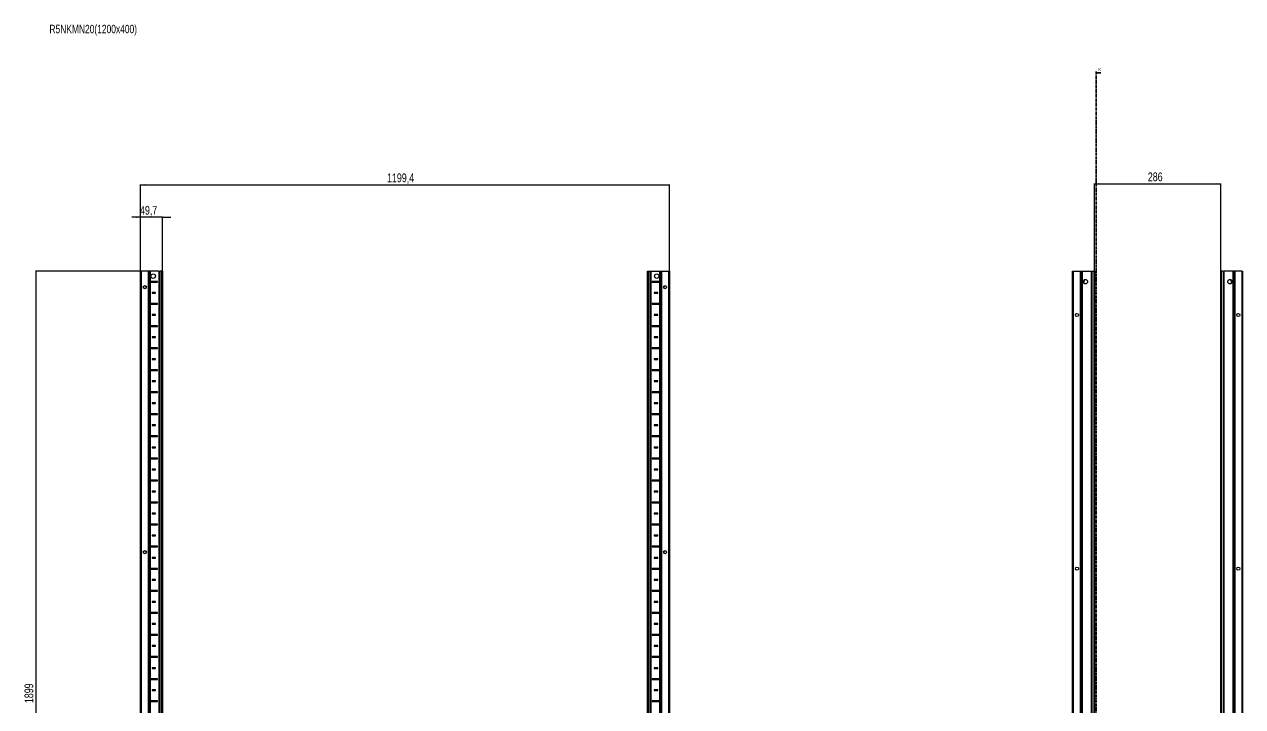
# Model space of a CAD drawing. Header units: millimetres. Extents: x -250 to 5625, y -1647 to 1452.
# Drawn here: x -250 to 2512, y -94 to 1452 of the extents above; entities that cross this region are included whole.
import ezdxf

# ---------------------------------------------------------------- set-up
doc = ezdxf.new("R2010")
doc.units = ezdxf.units.MM
doc.linetypes.add('CENTER', pattern=[10.16, 6.35, -1.27, 1.27, -1.27])
doc.layers.add('FORMAT', color=7, linetype='Continuous')
doc.styles.add('SLDTEXTSTYLE0', font='TXT', dxfattribs={"width": 0.75})
doc.dimstyles.new('SLDDIMSTYLE0', dxfattribs={"dimtxt": 20, "dimasz": 10, "dimexe": 0, "dimexo": 0.0625, "dimgap": 5, "dimtad": 2, "dimdec": 1, "dimrnd": 1e-09, "dimzin": 12, "dimdsep": 46, "dimtxsty": 'SLDTEXTSTYLE0', "dimsah": 1, "dimcen": 0.09, "dimadec": 0, "dimazin": 3, "dimtfac": 1, "dimtofl": 0, "dimtmove": 0, "dimatfit": 3, "dimfxl": 0, "dimfrac": 2, "dimtolj": 1, "dimtzin": 12, "dimarcsym": 0})
doc.dimstyles.new('SLDDIMSTYLE1', dxfattribs={"dimtxt": 20, "dimasz": 10, "dimexe": 0, "dimexo": 0.0625, "dimgap": 5, "dimtad": 2, "dimdec": 1, "dimrnd": 1e-09, "dimzin": 12, "dimdsep": 46, "dimtxsty": 'SLDTEXTSTYLE0', "dimsah": 1, "dimcen": 0.09, "dimadec": 0, "dimazin": 3, "dimtfac": 1, "dimtmove": 0, "dimatfit": 0, "dimfxl": 0, "dimfrac": 2, "dimtolj": 1, "dimtzin": 12, "dimarcsym": 0})

# ---------------------------------------------------------------- blocks, each defined once
blk = doc.blocks.new('_D')
at = {"layer": 'FORMAT'}
for p, q in [((35.2, 892.8), (-225.3, 892.8)), ((-224.3, 892.8), (-224.3, -1006.2)), ((35.2, -1006.2), (-225.3, -1006.2))]:
    blk.add_line(p, q, dxfattribs=at)
for points in [[(-224.3, 892.8), (-225.9, 882.8), (-222.8, 882.8)], [(-224.3, -1006.2), (-222.8, -996.2), (-225.9, -996.2)]]:
    blk.add_solid(points, dxfattribs=at)
at = {"layer": 'FORMAT', "insert": (-250.1, -86.3), "char_height": 20, "attachment_point": 1, "rotation": 90, "style": 'SLDTEXTSTYLE0'}
blk.add_mtext('1899', dxfattribs=at)
blk = doc.blocks.new('_D_1')
at = {"layer": 'FORMAT'}
for p, q in [((12.8, 892.8), (12.8, 1089.2)), ((12.8, 1088.2), (1212.2, 1088.2)), ((1212.2, 892.8), (1212.2, 1089.2))]:
    blk.add_line(p, q, dxfattribs=at)
for points in [[(12.8, 1088.2), (22.8, 1086.6), (22.8, 1089.7)], [(1212.2, 1088.2), (1202.2, 1089.7), (1202.2, 1086.6)]]:
    blk.add_solid(points, dxfattribs=at)
at = {"layer": 'FORMAT', "insert": (571.9, 1114), "char_height": 20, "attachment_point": 1, "style": 'SLDTEXTSTYLE0'}
blk.add_mtext('1199,4', dxfattribs=at)
blk = doc.blocks.new('_D_2')
at = {"layer": 'FORMAT'}
for p, q in [((12.8, 1014.8), (-6.4, 1014.8)), ((12.8, 892.8), (12.8, 1015.8)), ((62.5, 1014.8), (12.8, 1014.8)), ((62.5, 892.8), (62.5, 1015.8)), ((62.5, 1014.8), (81.7, 1014.8))]:
    blk.add_line(p, q, dxfattribs=at)
for points in [[(12.8, 1014.8), (2.8, 1016.3), (2.8, 1013.2)], [(62.5, 1014.8), (72.5, 1013.2), (72.5, 1016.3)]]:
    blk.add_solid(points, dxfattribs=at)
at = {"layer": 'FORMAT', "insert": (11.8, 1040.5), "char_height": 20, "attachment_point": 1, "style": 'SLDTEXTSTYLE0'}
blk.add_mtext('49,7', dxfattribs=at)
blk = doc.blocks.new('_D_4')
at = {"layer": 'FORMAT'}
for p, q in [((2176.1, 892.8), (2176.1, 1091.5)), ((2176.1, 1090.5), (2462.1, 1090.5)), ((2462.1, 892.8), (2462.1, 1091.5))]:
    blk.add_line(p, q, dxfattribs=at)
for points in [[(2176.1, 1090.5), (2186.1, 1089), (2186.1, 1092.1)], [(2462.1, 1090.5), (2452.1, 1092.1), (2452.1, 1089)]]:
    blk.add_solid(points, dxfattribs=at)
at = {"layer": 'FORMAT', "insert": (2296.9, 1116.3), "char_height": 20, "attachment_point": 1, "style": 'SLDTEXTSTYLE0'}
blk.add_mtext('286', dxfattribs=at)

msp = doc.modelspace()

# ---------------------------------------------------------------- linework, layer by layer
at = {"color": 7, "linetype": 'CENTER', "lineweight": 35}
msp.add_line((2179.83, 1344.64), (2179.83, -1258.12), dxfattribs=at)
at = {"color": 7, "linetype": 'Continuous', "lineweight": 35}
msp.add_line((2190.47, 1341.64), (2179.83, 1341.64), dxfattribs=at)
at = {"color": 7, "linetype": 'Continuous', "lineweight": 25}
for p, q in [((12.79, -1006.24), (12.79, 892.76)), ((12.79, 892.76), (14.79, 892.76)), ((30.14, 892.76), (14.79, 892.76)), ((30.14, 892.76), (30.79, 892.76)), ((30.79, -1006.24), (30.79, 892.76)), ((30.79, 892.76), (31.38, 892.76)), ((32.58, 892.76), (31.38, 892.76)), ((32.58, -1006.24), (32.58, 892.76)), ((32.62, 892.76), (32.58, 892.76)), ((32.62, -1006.24), (32.62, 892.76)), ((33.82, 892.76), (32.62, 892.76)), ((33.82, 892.76), (35.24, 892.76)), ((54.64, 892.76), (35.24, 892.76)), ((54.64, 892.76), (55.29, 892.76)), ((55.29, -1006.24), (55.29, 892.76)), ((55.29, 892.76), (57.29, 892.76)), ((60.49, 892.76), (57.29, 892.76)), ((60.49, 892.76), (62.49, 892.76)), ((62.49, 892.76), (62.49, -1006.24)), ((1162.49, -1006.24), (1162.49, 892.76)), ((1162.49, 892.76), (1164.49, 892.76)), ((1164.49, 892.76), (1167.69, 892.76)), ((1167.69, 892.76), (1169.69, 892.76)), ((1169.69, 892.76), (1169.69, -1006.24)), ((1169.69, 892.76), (1170.34, 892.76)), ((1170.34, 892.76), (1189.74, 892.76)), ((1189.74, 892.76), (1191.16, 892.76)), ((1191.16, 892.76), (1192.36, 892.76)), ((1192.36, 892.76), (1192.36, -1006.24)), ((1192.36, 892.76), (1192.4, 892.76)), ((1192.4, 892.76), (1192.4, -1006.24)), ((1192.4, 892.76), (1193.6, 892.76)), ((1193.6, 892.76), (1194.19, 892.76)), ((1194.19, 892.76), (1194.19, -1006.24)), ((1194.19, 892.76), (1194.84, 892.76)), ((1194.84, 892.76), (1210.19, 892.76)), ((1210.19, 892.76), (1212.19, 892.76)), ((1212.19, 892.76), (1212.19, -1006.24)), ((2126.39, -1006.24), (2126.39, 892.76)), ((2126.39, 892.76), (2128.39, 892.76)), ((2128.39, 892.76), (2143.74, 892.76)), ((2143.74, 892.76), (2144.39, 892.76)), ((2144.39, 869.01), (2144.39, 892.76)), ((2144.39, 892.76), (2144.98, 892.76)), ((2144.98, 892.76), (2146.19, 892.76)), ((2146.19, 892.76), (2146.19, -1006.24)), ((2146.19, 892.76), (2146.22, 892.76)), ((2146.22, 892.76), (2146.22, -1006.24)), ((2146.22, 892.76), (2147.43, 892.76)), ((2147.43, 892.76), (2148.84, 892.76)), ((2148.84, 892.76), (2168.24, 892.76)), ((2168.24, 892.76), (2168.89, 892.76)), ((2168.89, -1006.24), (2168.89, 892.76)), ((2168.89, 892.76), (2170.89, 892.76)), ((2170.89, 892.76), (2174.09, 892.76)), ((2174.09, 892.76), (2176.09, 892.76)), ((2176.09, 892.76), (2176.09, -1006.24)), ((2462.09, -1006.24), (2462.09, 892.76)), ((2462.09, 892.76), (2464.09, 892.76)), ((2467.29, 892.76), (2464.09, 892.76)), ((2467.29, 892.76), (2469.29, 892.76)), ((2469.29, 892.76), (2469.29, -1006.24)), ((2469.29, 892.76), (2469.94, 892.76)), ((2489.35, 892.76), (2469.94, 892.76)), ((2489.35, 892.76), (2490.76, 892.76)), ((2491.97, 892.76), (2490.76, 892.76)), ((2491.97, -1006.24), (2491.97, 892.76)), ((2492, 892.76), (2491.97, 892.76)), ((2492, -1006.24), (2492, 892.76)), ((2493.21, 892.76), (2492, 892.76)), ((2493.21, 892.76), (2493.79, 892.76)), ((2493.79, 892.76), (2493.79, 869.01)), ((2493.79, 892.76), (2494.44, 892.76)), ((2509.79, 892.76), (2494.44, 892.76)), ((2509.79, 892.76), (2511.79, 892.76)), ((2511.79, 892.76), (2511.79, -1006.24)), ((34.75, 868.9), (34.75, 867.61)), ((35.39, 868.26), (34.75, 868.9)), ((35.39, 868.26), (34.75, 867.61)), ((51.64, 869.01), (35.24, 869.01)), ((35.24, 867.51), (51.64, 867.51)), ((50.89, 868.26), (35.39, 868.26)), ((50.89, 868.26), (51.64, 869.01)), ((50.89, 868.26), (51.64, 867.51)), ((51.64, 867.51), (51.64, 869.01)), ((1174.09, 868.26), (1173.34, 869.01)), ((1189.74, 869.01), (1173.34, 869.01)), ((1173.34, 869.01), (1173.34, 867.51)), ((1174.09, 868.26), (1173.34, 867.51)), ((1173.34, 867.51), (1189.74, 867.51)), ((1174.09, 868.26), (1189.59, 868.26)), ((1189.59, 868.26), (1190.23, 868.9)), ((1189.59, 868.26), (1190.23, 867.61)), ((1190.23, 867.61), (1190.23, 868.9)), ((2144.46, 868.9), (2144.39, 869.01)), ((2144.39, 869.01), (2144.39, 867.51)), ((2144.39, 867.51), (2144.46, 867.61)), ((2144.39, 819.01), (2144.39, 867.51)), ((2144.46, 867.61), (2144.46, 868.9)), ((2154.44, 873.28), (2154.44, 873.69)), ((2483.74, 873.69), (2483.74, 873.28)), ((2493.79, 869.01), (2493.73, 868.9)), ((2493.73, 868.9), (2493.73, 867.61)), ((2493.73, 867.61), (2493.79, 867.51)), ((2493.79, 867.51), (2493.79, 869.01)), ((2493.79, 867.51), (2493.79, 819.01)), ((47.14, 844.01), (39.14, 844.01)), ((39.14, 844.01), (39.14, 842.51)), ((39.89, 843.26), (39.14, 844.01)), ((39.89, 843.26), (39.14, 842.51)), ((39.14, 842.51), (47.14, 842.51)), ((46.39, 843.26), (39.89, 843.26)), ((46.39, 843.26), (47.14, 844.01)), ((46.39, 843.26), (47.14, 842.51)), ((47.14, 842.51), (47.14, 844.01)), ((1185.84, 844.01), (1177.84, 844.01)), ((1177.84, 844.01), (1177.84, 842.51)), ((1178.59, 843.26), (1177.84, 844.01)), ((1178.59, 843.26), (1177.84, 842.51)), ((1177.84, 842.51), (1185.84, 842.51)), ((1178.59, 843.26), (1185.09, 843.26)), ((1185.09, 843.26), (1185.84, 844.01)), ((1185.09, 843.26), (1185.84, 842.51)), ((1185.84, 842.51), (1185.84, 844.01)), ((34.75, 818.9), (34.75, 817.61)), ((35.39, 818.26), (34.75, 818.9)), ((35.39, 818.26), (34.75, 817.61)), ((51.64, 819.01), (35.24, 819.01)), ((35.24, 817.51), (51.64, 817.51)), ((50.89, 818.26), (35.39, 818.26)), ((50.89, 818.26), (51.64, 819.01)), ((50.89, 818.26), (51.64, 817.51)), ((51.64, 817.51), (51.64, 819.01)), ((1189.74, 819.01), (1173.34, 819.01)), ((1173.34, 819.01), (1173.34, 817.51)), ((1174.09, 818.26), (1173.34, 819.01)), ((1174.09, 818.26), (1173.34, 817.51)), ((1173.34, 817.51), (1189.74, 817.51)), ((1174.09, 818.26), (1189.59, 818.26)), ((1189.59, 818.26), (1190.23, 818.9)), ((1189.59, 818.26), (1190.23, 817.61)), ((1190.23, 817.61), (1190.23, 818.9)), ((2144.46, 818.9), (2144.39, 819.01)), ((2144.39, 819.01), (2144.39, 817.51)), ((2144.39, 817.51), (2144.46, 817.61)), ((2144.39, 769.01), (2144.39, 817.51)), ((2144.46, 817.61), (2144.46, 818.9)), ((2493.79, 819.01), (2493.73, 818.9)), ((2493.73, 818.9), (2493.73, 817.61)), ((2493.73, 817.61), (2493.79, 817.51)), ((2493.79, 817.51), (2493.79, 819.01)), ((2493.79, 817.51), (2493.79, 769.01)), ((47.14, 794.01), (39.14, 794.01)), ((39.14, 794.01), (39.14, 792.51)), ((39.89, 793.26), (39.14, 794.01)), ((39.89, 793.26), (39.14, 792.51)), ((39.14, 792.51), (47.14, 792.51)), ((46.39, 793.26), (39.89, 793.26)), ((46.39, 793.26), (47.14, 794.01)), ((46.39, 793.26), (47.14, 792.51)), ((47.14, 792.51), (47.14, 794.01)), ((1185.84, 794.01), (1177.84, 794.01)), ((1177.84, 794.01), (1177.84, 792.51)), ((1178.59, 793.26), (1177.84, 794.01)), ((1178.59, 793.26), (1177.84, 792.51)), ((1177.84, 792.51), (1185.84, 792.51)), ((1178.59, 793.26), (1185.09, 793.26)), ((1185.09, 793.26), (1185.84, 794.01)), ((1185.09, 793.26), (1185.84, 792.51)), ((1185.84, 792.51), (1185.84, 794.01)), ((34.75, 768.9), (34.75, 767.61)), ((35.39, 768.26), (34.75, 768.9)), ((35.39, 768.26), (34.75, 767.61)), ((51.64, 769.01), (35.24, 769.01)), ((35.24, 767.51), (51.64, 767.51)), ((50.89, 768.26), (35.39, 768.26)), ((50.89, 768.26), (51.64, 769.01)), ((50.89, 768.26), (51.64, 767.51)), ((51.64, 767.51), (51.64, 769.01)), ((1189.74, 769.01), (1173.34, 769.01)), ((1173.34, 769.01), (1173.34, 767.51)), ((1174.09, 768.26), (1173.34, 769.01)), ((1174.09, 768.26), (1173.34, 767.51)), ((1173.34, 767.51), (1189.74, 767.51)), ((1174.09, 768.26), (1189.59, 768.26)), ((1189.59, 768.26), (1190.23, 768.9)), ((1189.59, 768.26), (1190.23, 767.61)), ((1190.23, 767.61), (1190.23, 768.9)), ((2144.46, 768.9), (2144.39, 769.01)), ((2144.39, 769.01), (2144.39, 767.51)), ((2144.39, 767.51), (2144.46, 767.61)), ((2144.39, 719.01), (2144.39, 767.51)), ((2144.46, 767.61), (2144.46, 768.9)), ((2493.79, 769.01), (2493.73, 768.9)), ((2493.73, 768.9), (2493.73, 767.61)), ((2493.73, 767.61), (2493.79, 767.51)), ((2493.79, 767.51), (2493.79, 769.01)), ((2493.79, 767.51), (2493.79, 719.01)), ((34.75, 718.9), (34.75, 717.61)), ((35.39, 718.26), (34.75, 718.9)), ((35.39, 718.26), (34.75, 717.61)), ((51.64, 719.01), (35.24, 719.01)), ((50.89, 718.26), (35.39, 718.26)), ((47.14, 744.01), (39.14, 744.01)), ((39.14, 744.01), (39.14, 742.51)), ((39.89, 743.26), (39.14, 744.01)), ((39.89, 743.26), (39.14, 742.51)), ((39.14, 742.51), (47.14, 742.51)), ((46.39, 743.26), (39.89, 743.26)), ((46.39, 743.26), (47.14, 744.01)), ((46.39, 743.26), (47.14, 742.51)), ((47.14, 742.51), (47.14, 744.01)), ((50.89, 718.26), (51.64, 719.01)), ((50.89, 718.26), (51.64, 717.51)), ((51.64, 717.51), (51.64, 719.01)), ((1189.74, 719.01), (1173.34, 719.01)), ((1173.34, 719.01), (1173.34, 717.51)), ((1174.09, 718.26), (1173.34, 719.01)), ((1174.09, 718.26), (1173.34, 717.51)), ((1174.09, 718.26), (1189.59, 718.26)), ((1185.84, 744.01), (1177.84, 744.01)), ((1177.84, 744.01), (1177.84, 742.51)), ((1178.59, 743.26), (1177.84, 744.01)), ((1178.59, 743.26), (1177.84, 742.51)), ((1177.84, 742.51), (1185.84, 742.51)), ((1178.59, 743.26), (1185.09, 743.26)), ((1185.09, 743.26), (1185.84, 744.01)), ((1185.09, 743.26), (1185.84, 742.51)), ((1185.84, 742.51), (1185.84, 744.01)), ((1189.59, 718.26), (1190.23, 718.9)), ((1189.59, 718.26), (1190.23, 717.61)), ((1190.23, 717.61), (1190.23, 718.9)), ((2144.46, 718.9), (2144.39, 719.01)), ((2144.39, 719.01), (2144.39, 717.51)), ((2144.46, 717.61), (2144.46, 718.9)), ((2493.79, 719.01), (2493.73, 718.9)), ((2493.73, 718.9), (2493.73, 717.61)), ((2493.79, 717.51), (2493.79, 719.01)), ((35.24, 717.51), (51.64, 717.51)), ((47.14, 694.01), (39.14, 694.01)), ((39.14, 694.01), (39.14, 692.51)), ((39.89, 693.26), (39.14, 694.01)), ((39.89, 693.26), (39.14, 692.51)), ((39.14, 692.51), (47.14, 692.51)), ((46.39, 693.26), (39.89, 693.26)), ((46.39, 693.26), (47.14, 694.01)), ((46.39, 693.26), (47.14, 692.51)), ((47.14, 692.51), (47.14, 694.01)), ((1173.34, 717.51), (1189.74, 717.51)), ((1185.84, 694.01), (1177.84, 694.01)), ((1177.84, 694.01), (1177.84, 692.51)), ((1178.59, 693.26), (1177.84, 694.01)), ((1178.59, 693.26), (1177.84, 692.51)), ((1177.84, 692.51), (1185.84, 692.51)), ((1178.59, 693.26), (1185.09, 693.26)), ((1185.09, 693.26), (1185.84, 694.01)), ((1185.09, 693.26), (1185.84, 692.51)), ((1185.84, 692.51), (1185.84, 694.01)), ((2144.39, 717.51), (2144.46, 717.61)), ((2144.39, 669.01), (2144.39, 717.51)), ((2493.73, 717.61), (2493.79, 717.51)), ((2493.79, 717.51), (2493.79, 669.01)), ((34.75, 668.9), (34.75, 667.61)), ((35.39, 668.26), (34.75, 668.9)), ((35.39, 668.26), (34.75, 667.61)), ((51.64, 669.01), (35.24, 669.01)), ((35.24, 667.51), (51.64, 667.51)), ((50.89, 668.26), (35.39, 668.26)), ((50.89, 668.26), (51.64, 669.01)), ((50.89, 668.26), (51.64, 667.51)), ((51.64, 667.51), (51.64, 669.01)), ((1189.74, 669.01), (1173.34, 669.01)), ((1173.34, 669.01), (1173.34, 667.51)), ((1174.09, 668.26), (1173.34, 669.01)), ((1174.09, 668.26), (1173.34, 667.51)), ((1173.34, 667.51), (1189.74, 667.51)), ((1174.09, 668.26), (1189.59, 668.26)), ((1189.59, 668.26), (1190.23, 668.9)), ((1189.59, 668.26), (1190.23, 667.61)), ((1190.23, 667.61), (1190.23, 668.9)), ((2144.46, 668.9), (2144.39, 669.01)), ((2144.39, 669.01), (2144.39, 667.51)), ((2144.39, 667.51), (2144.46, 667.61)), ((2144.39, 619.01), (2144.39, 667.51)), ((2144.46, 667.61), (2144.46, 668.9)), ((2493.79, 669.01), (2493.73, 668.9)), ((2493.73, 668.9), (2493.73, 667.61)), ((2493.73, 667.61), (2493.79, 667.51)), ((2493.79, 667.51), (2493.79, 669.01)), ((2493.79, 667.51), (2493.79, 619.01)), ((47.14, 644.01), (39.14, 644.01)), ((39.14, 644.01), (39.14, 642.51)), ((39.89, 643.26), (39.14, 644.01)), ((39.89, 643.26), (39.14, 642.51)), ((39.14, 642.51), (47.14, 642.51)), ((46.39, 643.26), (39.89, 643.26)), ((46.39, 643.26), (47.14, 644.01)), ((46.39, 643.26), (47.14, 642.51)), ((47.14, 642.51), (47.14, 644.01)), ((1185.84, 644.01), (1177.84, 644.01)), ((1177.84, 644.01), (1177.84, 642.51)), ((1178.59, 643.26), (1177.84, 644.01)), ((1178.59, 643.26), (1177.84, 642.51)), ((1177.84, 642.51), (1185.84, 642.51)), ((1178.59, 643.26), (1185.09, 643.26)), ((1185.09, 643.26), (1185.84, 644.01)), ((1185.09, 643.26), (1185.84, 642.51)), ((1185.84, 642.51), (1185.84, 644.01)), ((34.75, 618.9), (34.75, 617.61)), ((35.39, 618.26), (34.75, 618.9)), ((35.39, 618.26), (34.75, 617.61)), ((51.64, 619.01), (35.24, 619.01)), ((35.24, 617.51), (51.64, 617.51)), ((50.89, 618.26), (35.39, 618.26)), ((50.89, 618.26), (51.64, 619.01)), ((50.89, 618.26), (51.64, 617.51)), ((51.64, 617.51), (51.64, 619.01)), ((1189.74, 619.01), (1173.34, 619.01)), ((1173.34, 619.01), (1173.34, 617.51)), ((1174.09, 618.26), (1173.34, 619.01)), ((1174.09, 618.26), (1173.34, 617.51)), ((1173.34, 617.51), (1189.74, 617.51)), ((1174.09, 618.26), (1189.59, 618.26)), ((1189.59, 618.26), (1190.23, 618.9)), ((1189.59, 618.26), (1190.23, 617.61)), ((1190.23, 617.61), (1190.23, 618.9)), ((2144.46, 618.9), (2144.39, 619.01)), ((2144.39, 619.01), (2144.39, 617.51)), ((2144.39, 617.51), (2144.46, 617.61)), ((2144.39, 569.01), (2144.39, 617.51)), ((2144.46, 617.61), (2144.46, 618.9)), ((2493.79, 619.01), (2493.73, 618.9)), ((2493.73, 618.9), (2493.73, 617.61)), ((2493.73, 617.61), (2493.79, 617.51)), ((2493.79, 617.51), (2493.79, 619.01)), ((2493.79, 617.51), (2493.79, 569.01)), ((47.14, 594.01), (39.14, 594.01)), ((39.14, 594.01), (39.14, 592.51)), ((39.89, 593.26), (39.14, 594.01)), ((39.89, 593.26), (39.14, 592.51)), ((39.14, 592.51), (47.14, 592.51)), ((46.39, 593.26), (39.89, 593.26)), ((46.39, 593.26), (47.14, 594.01)), ((46.39, 593.26), (47.14, 592.51)), ((47.14, 592.51), (47.14, 594.01)), ((1185.84, 594.01), (1177.84, 594.01)), ((1177.84, 594.01), (1177.84, 592.51)), ((1178.59, 593.26), (1177.84, 594.01)), ((1178.59, 593.26), (1177.84, 592.51)), ((1177.84, 592.51), (1185.84, 592.51)), ((1178.59, 593.26), (1185.09, 593.26)), ((1185.09, 593.26), (1185.84, 594.01)), ((1185.09, 593.26), (1185.84, 592.51)), ((1185.84, 592.51), (1185.84, 594.01)), ((34.75, 568.9), (34.75, 567.61)), ((35.39, 568.26), (34.75, 568.9)), ((35.39, 568.26), (34.75, 567.61)), ((51.64, 569.01), (35.24, 569.01)), ((35.24, 567.51), (51.64, 567.51)), ((50.89, 568.26), (35.39, 568.26)), ((50.89, 568.26), (51.64, 569.01)), ((50.89, 568.26), (51.64, 567.51)), ((51.64, 567.51), (51.64, 569.01)), ((1189.74, 569.01), (1173.34, 569.01)), ((1173.34, 569.01), (1173.34, 567.51)), ((1174.09, 568.26), (1173.34, 569.01)), ((1174.09, 568.26), (1173.34, 567.51)), ((1173.34, 567.51), (1189.74, 567.51)), ((1174.09, 568.26), (1189.59, 568.26)), ((1189.59, 568.26), (1190.23, 568.9)), ((1189.59, 568.26), (1190.23, 567.61)), ((1190.23, 567.61), (1190.23, 568.9)), ((2144.46, 568.9), (2144.39, 569.01)), ((2144.39, 569.01), (2144.39, 567.51)), ((2144.39, 567.51), (2144.46, 567.61)), ((2144.39, 519.01), (2144.39, 567.51)), ((2144.46, 567.61), (2144.46, 568.9)), ((2493.79, 569.01), (2493.73, 568.9)), ((2493.73, 568.9), (2493.73, 567.61)), ((2493.73, 567.61), (2493.79, 567.51)), ((2493.79, 567.51), (2493.79, 569.01)), ((2493.79, 567.51), (2493.79, 519.01)), ((47.14, 544.01), (39.14, 544.01)), ((39.14, 544.01), (39.14, 542.51)), ((39.89, 543.26), (39.14, 544.01)), ((39.89, 543.26), (39.14, 542.51)), ((39.14, 542.51), (47.14, 542.51)), ((46.39, 543.26), (39.89, 543.26)), ((46.39, 543.26), (47.14, 544.01)), ((46.39, 543.26), (47.14, 542.51)), ((47.14, 542.51), (47.14, 544.01)), ((1185.84, 544.01), (1177.84, 544.01)), ((1177.84, 544.01), (1177.84, 542.51)), ((1178.59, 543.26), (1177.84, 544.01)), ((1178.59, 543.26), (1177.84, 542.51)), ((1177.84, 542.51), (1185.84, 542.51)), ((1178.59, 543.26), (1185.09, 543.26)), ((1185.09, 543.26), (1185.84, 544.01)), ((1185.09, 543.26), (1185.84, 542.51)), ((1185.84, 542.51), (1185.84, 544.01)), ((34.75, 518.9), (34.75, 517.61)), ((35.39, 518.26), (34.75, 518.9)), ((35.39, 518.26), (34.75, 517.61)), ((51.64, 519.01), (35.24, 519.01)), ((35.24, 517.51), (51.64, 517.51)), ((50.89, 518.26), (35.39, 518.26)), ((50.89, 518.26), (51.64, 519.01)), ((50.89, 518.26), (51.64, 517.51)), ((51.64, 517.51), (51.64, 519.01)), ((1189.74, 519.01), (1173.34, 519.01)), ((1173.34, 519.01), (1173.34, 517.51)), ((1174.09, 518.26), (1173.34, 519.01)), ((1174.09, 518.26), (1173.34, 517.51)), ((1173.34, 517.51), (1189.74, 517.51)), ((1174.09, 518.26), (1189.59, 518.26)), ((1189.59, 518.26), (1190.23, 518.9)), ((1189.59, 518.26), (1190.23, 517.61)), ((1190.23, 517.61), (1190.23, 518.9)), ((2144.46, 518.9), (2144.39, 519.01)), ((2144.39, 519.01), (2144.39, 517.51)), ((2144.39, 517.51), (2144.46, 517.61)), ((2144.39, 469.01), (2144.39, 517.51)), ((2144.46, 517.61), (2144.46, 518.9)), ((2493.79, 519.01), (2493.73, 518.9)), ((2493.73, 518.9), (2493.73, 517.61)), ((2493.73, 517.61), (2493.79, 517.51)), ((2493.79, 517.51), (2493.79, 519.01)), ((2493.79, 517.51), (2493.79, 469.01)), ((47.14, 494.01), (39.14, 494.01)), ((39.14, 494.01), (39.14, 492.51)), ((39.89, 493.26), (39.14, 494.01)), ((39.89, 493.26), (39.14, 492.51)), ((39.14, 492.51), (47.14, 492.51)), ((46.39, 493.26), (39.89, 493.26)), ((46.39, 493.26), (47.14, 494.01)), ((46.39, 493.26), (47.14, 492.51)), ((47.14, 492.51), (47.14, 494.01)), ((1185.84, 494.01), (1177.84, 494.01)), ((1177.84, 494.01), (1177.84, 492.51)), ((1178.59, 493.26), (1177.84, 494.01)), ((1178.59, 493.26), (1177.84, 492.51)), ((1177.84, 492.51), (1185.84, 492.51)), ((1178.59, 493.26), (1185.09, 493.26)), ((1185.09, 493.26), (1185.84, 494.01)), ((1185.09, 493.26), (1185.84, 492.51)), ((1185.84, 492.51), (1185.84, 494.01)), ((34.75, 468.9), (34.75, 467.61)), ((35.39, 468.26), (34.75, 468.9)), ((35.39, 468.26), (34.75, 467.61)), ((51.64, 469.01), (35.24, 469.01)), ((35.24, 467.51), (51.64, 467.51)), ((50.89, 468.26), (35.39, 468.26)), ((47.14, 444.01), (39.14, 444.01)), ((39.14, 444.01), (39.14, 442.51)), ((39.89, 443.26), (39.14, 444.01)), ((39.89, 443.26), (39.14, 442.51)), ((39.14, 442.51), (47.14, 442.51)), ((46.39, 443.26), (39.89, 443.26)), ((46.39, 443.26), (47.14, 444.01)), ((46.39, 443.26), (47.14, 442.51)), ((47.14, 442.51), (47.14, 444.01)), ((50.89, 468.26), (51.64, 469.01)), ((50.89, 468.26), (51.64, 467.51)), ((51.64, 467.51), (51.64, 469.01)), ((1189.74, 469.01), (1173.34, 469.01)), ((1173.34, 469.01), (1173.34, 467.51)), ((1174.09, 468.26), (1173.34, 469.01)), ((1174.09, 468.26), (1173.34, 467.51)), ((1173.34, 467.51), (1189.74, 467.51)), ((1174.09, 468.26), (1189.59, 468.26)), ((1185.84, 444.01), (1177.84, 444.01)), ((1177.84, 444.01), (1177.84, 442.51)), ((1178.59, 443.26), (1177.84, 444.01)), ((1178.59, 443.26), (1177.84, 442.51)), ((1177.84, 442.51), (1185.84, 442.51)), ((1178.59, 443.26), (1185.09, 443.26)), ((1185.09, 443.26), (1185.84, 444.01)), ((1185.09, 443.26), (1185.84, 442.51)), ((1185.84, 442.51), (1185.84, 444.01)), ((1189.59, 468.26), (1190.23, 468.9)), ((1189.59, 468.26), (1190.23, 467.61)), ((1190.23, 467.61), (1190.23, 468.9)), ((2144.46, 468.9), (2144.39, 469.01)), ((2144.39, 469.01), (2144.39, 467.51)), ((2144.39, 467.51), (2144.46, 467.61)), ((2144.39, 419.01), (2144.39, 467.51)), ((2144.46, 467.61), (2144.46, 468.9)), ((2493.79, 469.01), (2493.73, 468.9)), ((2493.73, 468.9), (2493.73, 467.61)), ((2493.73, 467.61), (2493.79, 467.51)), ((2493.79, 467.51), (2493.79, 469.01)), ((2493.79, 467.51), (2493.79, 419.01)), ((34.75, 418.9), (34.75, 417.61)), ((35.39, 418.26), (34.75, 418.9)), ((35.39, 418.26), (34.75, 417.61)), ((51.64, 419.01), (35.24, 419.01)), ((35.24, 417.51), (51.64, 417.51)), ((50.89, 418.26), (35.39, 418.26)), ((50.89, 418.26), (51.64, 419.01)), ((50.89, 418.26), (51.64, 417.51)), ((51.64, 417.51), (51.64, 419.01)), ((1189.74, 419.01), (1173.34, 419.01)), ((1173.34, 419.01), (1173.34, 417.51)), ((1174.09, 418.26), (1173.34, 419.01)), ((1174.09, 418.26), (1173.34, 417.51)), ((1173.34, 417.51), (1189.74, 417.51)), ((1174.09, 418.26), (1189.59, 418.26)), ((1189.59, 418.26), (1190.23, 418.9)), ((1189.59, 418.26), (1190.23, 417.61)), ((1190.23, 417.61), (1190.23, 418.9)), ((2144.46, 418.9), (2144.39, 419.01)), ((2144.39, 419.01), (2144.39, 417.51)), ((2144.39, 417.51), (2144.46, 417.61)), ((2144.39, 369.01), (2144.39, 417.51)), ((2144.46, 417.61), (2144.46, 418.9)), ((2493.79, 419.01), (2493.73, 418.9)), ((2493.73, 418.9), (2493.73, 417.61)), ((2493.73, 417.61), (2493.79, 417.51)), ((2493.79, 417.51), (2493.79, 419.01)), ((2493.79, 417.51), (2493.79, 369.01)), ((47.14, 394.01), (39.14, 394.01)), ((39.14, 394.01), (39.14, 392.51)), ((39.89, 393.26), (39.14, 394.01)), ((39.89, 393.26), (39.14, 392.51)), ((39.14, 392.51), (47.14, 392.51)), ((46.39, 393.26), (39.89, 393.26)), ((46.39, 393.26), (47.14, 394.01)), ((46.39, 393.26), (47.14, 392.51)), ((47.14, 392.51), (47.14, 394.01)), ((1185.84, 394.01), (1177.84, 394.01)), ((1177.84, 394.01), (1177.84, 392.51)), ((1178.59, 393.26), (1177.84, 394.01)), ((1178.59, 393.26), (1177.84, 392.51)), ((1177.84, 392.51), (1185.84, 392.51)), ((1178.59, 393.26), (1185.09, 393.26)), ((1185.09, 393.26), (1185.84, 394.01)), ((1185.09, 393.26), (1185.84, 392.51)), ((1185.84, 392.51), (1185.84, 394.01)), ((34.75, 368.9), (34.75, 367.61)), ((35.39, 368.26), (34.75, 368.9)), ((35.39, 368.26), (34.75, 367.61)), ((51.64, 369.01), (35.24, 369.01)), ((35.24, 367.51), (51.64, 367.51)), ((50.89, 368.26), (35.39, 368.26)), ((50.89, 368.26), (51.64, 369.01)), ((50.89, 368.26), (51.64, 367.51)), ((51.64, 367.51), (51.64, 369.01)), ((1189.74, 369.01), (1173.34, 369.01)), ((1173.34, 369.01), (1173.34, 367.51)), ((1174.09, 368.26), (1173.34, 369.01)), ((1174.09, 368.26), (1173.34, 367.51)), ((1173.34, 367.51), (1189.74, 367.51)), ((1174.09, 368.26), (1189.59, 368.26)), ((1189.59, 368.26), (1190.23, 368.9)), ((1189.59, 368.26), (1190.23, 367.61)), ((1190.23, 367.61), (1190.23, 368.9)), ((2144.46, 368.9), (2144.39, 369.01)), ((2144.39, 369.01), (2144.39, 367.51)), ((2144.39, 367.51), (2144.46, 367.61)), ((2144.39, 319.01), (2144.39, 367.51)), ((2144.46, 367.61), (2144.46, 368.9)), ((2493.79, 369.01), (2493.73, 368.9)), ((2493.73, 368.9), (2493.73, 367.61)), ((2493.73, 367.61), (2493.79, 367.51)), ((2493.79, 367.51), (2493.79, 369.01)), ((2493.79, 367.51), (2493.79, 319.01)), ((47.14, 344.01), (39.14, 344.01)), ((39.14, 344.01), (39.14, 342.51)), ((39.89, 343.26), (39.14, 344.01)), ((39.89, 343.26), (39.14, 342.51)), ((39.14, 342.51), (47.14, 342.51)), ((46.39, 343.26), (39.89, 343.26)), ((46.39, 343.26), (47.14, 344.01)), ((46.39, 343.26), (47.14, 342.51)), ((47.14, 342.51), (47.14, 344.01)), ((1185.84, 344.01), (1177.84, 344.01)), ((1177.84, 344.01), (1177.84, 342.51)), ((1178.59, 343.26), (1177.84, 344.01)), ((1178.59, 343.26), (1177.84, 342.51)), ((1177.84, 342.51), (1185.84, 342.51)), ((1178.59, 343.26), (1185.09, 343.26)), ((1185.09, 343.26), (1185.84, 344.01)), ((1185.09, 343.26), (1185.84, 342.51)), ((1185.84, 342.51), (1185.84, 344.01)), ((34.75, 318.9), (34.75, 317.61)), ((35.39, 318.26), (34.75, 318.9)), ((35.39, 318.26), (34.75, 317.61)), ((51.64, 319.01), (35.24, 319.01)), ((35.24, 317.51), (51.64, 317.51)), ((50.89, 318.26), (35.39, 318.26)), ((50.89, 318.26), (51.64, 319.01)), ((50.89, 318.26), (51.64, 317.51)), ((51.64, 317.51), (51.64, 319.01)), ((1189.74, 319.01), (1173.34, 319.01)), ((1173.34, 319.01), (1173.34, 317.51)), ((1174.09, 318.26), (1173.34, 319.01)), ((1174.09, 318.26), (1173.34, 317.51)), ((1173.34, 317.51), (1189.74, 317.51)), ((1174.09, 318.26), (1189.59, 318.26)), ((1189.59, 318.26), (1190.23, 318.9)), ((1189.59, 318.26), (1190.23, 317.61)), ((1190.23, 317.61), (1190.23, 318.9)), ((2144.46, 318.9), (2144.39, 319.01)), ((2144.39, 319.01), (2144.39, 317.51)), ((2144.39, 317.51), (2144.46, 317.61)), ((2144.39, 269.01), (2144.39, 317.51)), ((2144.46, 317.61), (2144.46, 318.9)), ((2493.79, 319.01), (2493.73, 318.9)), ((2493.73, 318.9), (2493.73, 317.61)), ((2493.73, 317.61), (2493.79, 317.51)), ((2493.79, 317.51), (2493.79, 319.01)), ((2493.79, 317.51), (2493.79, 269.01)), ((47.14, 294.01), (39.14, 294.01)), ((39.14, 294.01), (39.14, 292.51)), ((39.89, 293.26), (39.14, 294.01)), ((39.89, 293.26), (39.14, 292.51)), ((39.14, 292.51), (47.14, 292.51)), ((46.39, 293.26), (39.89, 293.26)), ((46.39, 293.26), (47.14, 294.01)), ((46.39, 293.26), (47.14, 292.51)), ((47.14, 292.51), (47.14, 294.01)), ((1185.84, 294.01), (1177.84, 294.01)), ((1177.84, 294.01), (1177.84, 292.51)), ((1178.59, 293.26), (1177.84, 294.01)), ((1178.59, 293.26), (1177.84, 292.51)), ((1177.84, 292.51), (1185.84, 292.51)), ((1178.59, 293.26), (1185.09, 293.26)), ((1185.09, 293.26), (1185.84, 294.01)), ((1185.09, 293.26), (1185.84, 292.51)), ((1185.84, 292.51), (1185.84, 294.01)), ((34.75, 268.9), (34.75, 267.61)), ((35.39, 268.26), (34.75, 268.9)), ((35.39, 268.26), (34.75, 267.61)), ((51.64, 269.01), (35.24, 269.01)), ((35.24, 267.51), (51.64, 267.51)), ((50.89, 268.26), (35.39, 268.26)), ((50.89, 268.26), (51.64, 269.01)), ((50.89, 268.26), (51.64, 267.51)), ((51.64, 267.51), (51.64, 269.01)), ((1189.74, 269.01), (1173.34, 269.01)), ((1173.34, 269.01), (1173.34, 267.51)), ((1174.09, 268.26), (1173.34, 269.01)), ((1174.09, 268.26), (1173.34, 267.51)), ((1173.34, 267.51), (1189.74, 267.51)), ((1174.09, 268.26), (1189.59, 268.26)), ((1189.59, 268.26), (1190.23, 268.9)), ((1189.59, 268.26), (1190.23, 267.61)), ((1190.23, 267.61), (1190.23, 268.9)), ((2144.46, 268.9), (2144.39, 269.01)), ((2144.39, 269.01), (2144.39, 267.51)), ((2144.39, 267.51), (2144.46, 267.61)), ((2144.39, 219.01), (2144.39, 267.51)), ((2144.46, 267.61), (2144.46, 268.9)), ((2493.79, 269.01), (2493.73, 268.9)), ((2493.73, 268.9), (2493.73, 267.61)), ((2493.73, 267.61), (2493.79, 267.51)), ((2493.79, 267.51), (2493.79, 269.01)), ((2493.79, 267.51), (2493.79, 219.01)), ((47.14, 244.01), (39.14, 244.01)), ((39.14, 244.01), (39.14, 242.51)), ((39.89, 243.26), (39.14, 244.01)), ((39.89, 243.26), (39.14, 242.51)), ((39.14, 242.51), (47.14, 242.51)), ((46.39, 243.26), (39.89, 243.26)), ((46.39, 243.26), (47.14, 244.01)), ((46.39, 243.26), (47.14, 242.51)), ((47.14, 242.51), (47.14, 244.01)), ((1185.84, 244.01), (1177.84, 244.01)), ((1177.84, 244.01), (1177.84, 242.51)), ((1178.59, 243.26), (1177.84, 244.01)), ((1178.59, 243.26), (1177.84, 242.51)), ((1177.84, 242.51), (1185.84, 242.51)), ((1178.59, 243.26), (1185.09, 243.26)), ((1185.09, 243.26), (1185.84, 244.01)), ((1185.09, 243.26), (1185.84, 242.51)), ((1185.84, 242.51), (1185.84, 244.01)), ((34.75, 218.9), (34.75, 217.61)), ((35.39, 218.26), (34.75, 218.9)), ((35.39, 218.26), (34.75, 217.61)), ((51.64, 219.01), (35.24, 219.01)), ((35.24, 217.51), (51.64, 217.51)), ((50.89, 218.26), (35.39, 218.26)), ((47.14, 194.01), (39.14, 194.01)), ((39.14, 194.01), (39.14, 192.51)), ((39.89, 193.26), (39.14, 194.01)), ((46.39, 193.26), (47.14, 194.01)), ((47.14, 192.51), (47.14, 194.01)), ((50.89, 218.26), (51.64, 219.01)), ((50.89, 218.26), (51.64, 217.51)), ((51.64, 217.51), (51.64, 219.01)), ((1189.74, 219.01), (1173.34, 219.01)), ((1173.34, 219.01), (1173.34, 217.51)), ((1174.09, 218.26), (1173.34, 219.01)), ((1174.09, 218.26), (1173.34, 217.51)), ((1173.34, 217.51), (1189.74, 217.51)), ((1174.09, 218.26), (1189.59, 218.26)), ((1185.84, 194.01), (1177.84, 194.01)), ((1177.84, 194.01), (1177.84, 192.51)), ((1178.59, 193.26), (1177.84, 194.01)), ((1185.09, 193.26), (1185.84, 194.01)), ((1185.84, 192.51), (1185.84, 194.01)), ((1189.59, 218.26), (1190.23, 218.9)), ((1189.59, 218.26), (1190.23, 217.61)), ((1190.23, 217.61), (1190.23, 218.9)), ((2144.46, 218.9), (2144.39, 219.01)), ((2144.39, 219.01), (2144.39, 217.51)), ((2144.39, 217.51), (2144.46, 217.61)), ((2144.39, 169.01), (2144.39, 217.51)), ((2144.46, 217.61), (2144.46, 218.9)), ((2493.79, 219.01), (2493.73, 218.9)), ((2493.73, 218.9), (2493.73, 217.61)), ((2493.73, 217.61), (2493.79, 217.51)), ((2493.79, 217.51), (2493.79, 219.01)), ((2493.79, 217.51), (2493.79, 169.01)), ((34.75, 168.9), (34.75, 167.61)), ((35.39, 168.26), (34.75, 168.9)), ((35.39, 168.26), (34.75, 167.61)), ((51.64, 169.01), (35.24, 169.01)), ((35.24, 167.51), (51.64, 167.51)), ((50.89, 168.26), (35.39, 168.26)), ((39.89, 193.26), (39.14, 192.51)), ((39.14, 192.51), (47.14, 192.51)), ((46.39, 193.26), (39.89, 193.26)), ((46.39, 193.26), (47.14, 192.51)), ((50.89, 168.26), (51.64, 169.01)), ((50.89, 168.26), (51.64, 167.51)), ((51.64, 167.51), (51.64, 169.01)), ((1189.74, 169.01), (1173.34, 169.01)), ((1173.34, 169.01), (1173.34, 167.51)), ((1174.09, 168.26), (1173.34, 169.01)), ((1174.09, 168.26), (1173.34, 167.51)), ((1173.34, 167.51), (1189.74, 167.51)), ((1174.09, 168.26), (1189.59, 168.26)), ((1178.59, 193.26), (1177.84, 192.51)), ((1177.84, 192.51), (1185.84, 192.51)), ((1178.59, 193.26), (1185.09, 193.26)), ((1185.09, 193.26), (1185.84, 192.51)), ((1189.59, 168.26), (1190.23, 168.9)), ((1189.59, 168.26), (1190.23, 167.61)), ((1190.23, 167.61), (1190.23, 168.9)), ((2144.46, 168.9), (2144.39, 169.01)), ((2144.39, 169.01), (2144.39, 167.51)), ((2144.39, 167.51), (2144.46, 167.61)), ((2144.39, 119.01), (2144.39, 167.51)), ((2144.46, 167.61), (2144.46, 168.9)), ((2493.79, 169.01), (2493.73, 168.9)), ((2493.73, 168.9), (2493.73, 167.61)), ((2493.73, 167.61), (2493.79, 167.51)), ((2493.79, 167.51), (2493.79, 169.01)), ((2493.79, 167.51), (2493.79, 119.01)), ((47.14, 144.01), (39.14, 144.01)), ((39.14, 144.01), (39.14, 142.51)), ((39.89, 143.26), (39.14, 144.01)), ((39.89, 143.26), (39.14, 142.51)), ((39.14, 142.51), (47.14, 142.51)), ((46.39, 143.26), (39.89, 143.26)), ((46.39, 143.26), (47.14, 144.01)), ((46.39, 143.26), (47.14, 142.51)), ((47.14, 142.51), (47.14, 144.01)), ((1185.84, 144.01), (1177.84, 144.01)), ((1177.84, 144.01), (1177.84, 142.51)), ((1178.59, 143.26), (1177.84, 144.01)), ((1178.59, 143.26), (1177.84, 142.51)), ((1177.84, 142.51), (1185.84, 142.51)), ((1178.59, 143.26), (1185.09, 143.26)), ((1185.09, 143.26), (1185.84, 144.01)), ((1185.09, 143.26), (1185.84, 142.51)), ((1185.84, 142.51), (1185.84, 144.01)), ((34.75, 118.9), (34.75, 117.61)), ((35.39, 118.26), (34.75, 118.9)), ((35.39, 118.26), (34.75, 117.61)), ((51.64, 119.01), (35.24, 119.01)), ((35.24, 117.51), (51.64, 117.51)), ((50.89, 118.26), (35.39, 118.26)), ((50.89, 118.26), (51.64, 119.01)), ((50.89, 118.26), (51.64, 117.51)), ((51.64, 117.51), (51.64, 119.01)), ((1189.74, 119.01), (1173.34, 119.01)), ((1173.34, 119.01), (1173.34, 117.51)), ((1174.09, 118.26), (1173.34, 119.01)), ((1174.09, 118.26), (1173.34, 117.51)), ((1173.34, 117.51), (1189.74, 117.51)), ((1174.09, 118.26), (1189.59, 118.26)), ((1189.59, 118.26), (1190.23, 118.9)), ((1189.59, 118.26), (1190.23, 117.61)), ((1190.23, 117.61), (1190.23, 118.9)), ((2144.46, 118.9), (2144.39, 119.01)), ((2144.39, 119.01), (2144.39, 117.51)), ((2144.39, 117.51), (2144.46, 117.61)), ((2144.39, 69.01), (2144.39, 117.51)), ((2144.46, 117.61), (2144.46, 118.9)), ((2493.79, 119.01), (2493.73, 118.9)), ((2493.73, 118.9), (2493.73, 117.61)), ((2493.73, 117.61), (2493.79, 117.51)), ((2493.79, 117.51), (2493.79, 119.01)), ((2493.79, 117.51), (2493.79, 69.01)), ((47.14, 94.01), (39.14, 94.01)), ((39.14, 94.01), (39.14, 92.51)), ((39.89, 93.26), (39.14, 94.01)), ((39.89, 93.26), (39.14, 92.51)), ((39.14, 92.51), (47.14, 92.51)), ((46.39, 93.26), (39.89, 93.26)), ((46.39, 93.26), (47.14, 94.01)), ((46.39, 93.26), (47.14, 92.51)), ((47.14, 92.51), (47.14, 94.01)), ((1185.84, 94.01), (1177.84, 94.01)), ((1177.84, 94.01), (1177.84, 92.51)), ((1178.59, 93.26), (1177.84, 94.01)), ((1178.59, 93.26), (1177.84, 92.51)), ((1177.84, 92.51), (1185.84, 92.51)), ((1178.59, 93.26), (1185.09, 93.26)), ((1185.09, 93.26), (1185.84, 94.01)), ((1185.09, 93.26), (1185.84, 92.51)), ((1185.84, 92.51), (1185.84, 94.01)), ((34.75, 68.9), (34.75, 67.61)), ((35.39, 68.26), (34.75, 68.9)), ((35.39, 68.26), (34.75, 67.61)), ((51.64, 69.01), (35.24, 69.01)), ((35.24, 67.51), (51.64, 67.51)), ((50.89, 68.26), (35.39, 68.26)), ((50.89, 68.26), (51.64, 69.01)), ((50.89, 68.26), (51.64, 67.51)), ((51.64, 67.51), (51.64, 69.01)), ((1189.74, 69.01), (1173.34, 69.01)), ((1173.34, 69.01), (1173.34, 67.51)), ((1174.09, 68.26), (1173.34, 69.01)), ((1174.09, 68.26), (1173.34, 67.51)), ((1173.34, 67.51), (1189.74, 67.51)), ((1174.09, 68.26), (1189.59, 68.26)), ((1189.59, 68.26), (1190.23, 68.9)), ((1189.59, 68.26), (1190.23, 67.61)), ((1190.23, 67.61), (1190.23, 68.9)), ((2144.46, 68.9), (2144.39, 69.01)), ((2144.39, 69.01), (2144.39, 67.51)), ((2144.39, 67.51), (2144.46, 67.61)), ((2144.39, 19.01), (2144.39, 67.51)), ((2144.46, 67.61), (2144.46, 68.9)), ((2493.79, 69.01), (2493.73, 68.9)), ((2493.73, 68.9), (2493.73, 67.61)), ((2493.73, 67.61), (2493.79, 67.51)), ((2493.79, 67.51), (2493.79, 69.01)), ((2493.79, 67.51), (2493.79, 19.01)), ((47.14, 44.01), (39.14, 44.01)), ((39.14, 44.01), (39.14, 42.51)), ((39.89, 43.26), (39.14, 44.01)), ((39.89, 43.26), (39.14, 42.51)), ((39.14, 42.51), (47.14, 42.51)), ((46.39, 43.26), (39.89, 43.26)), ((46.39, 43.26), (47.14, 44.01)), ((46.39, 43.26), (47.14, 42.51)), ((47.14, 42.51), (47.14, 44.01)), ((1185.84, 44.01), (1177.84, 44.01)), ((1177.84, 44.01), (1177.84, 42.51)), ((1178.59, 43.26), (1177.84, 44.01)), ((1178.59, 43.26), (1177.84, 42.51)), ((1177.84, 42.51), (1185.84, 42.51)), ((1178.59, 43.26), (1185.09, 43.26)), ((1185.09, 43.26), (1185.84, 44.01)), ((1185.09, 43.26), (1185.84, 42.51)), ((1185.84, 42.51), (1185.84, 44.01)), ((34.75, 18.9), (34.75, 17.61)), ((35.39, 18.26), (34.75, 18.9)), ((35.39, 18.26), (34.75, 17.61)), ((51.64, 19.01), (35.24, 19.01)), ((35.24, 17.51), (51.64, 17.51)), ((50.89, 18.26), (35.39, 18.26)), ((50.89, 18.26), (51.64, 19.01)), ((50.89, 18.26), (51.64, 17.51)), ((51.64, 17.51), (51.64, 19.01)), ((1189.74, 19.01), (1173.34, 19.01)), ((1173.34, 19.01), (1173.34, 17.51)), ((1174.09, 18.26), (1173.34, 19.01)), ((1174.09, 18.26), (1173.34, 17.51)), ((1173.34, 17.51), (1189.74, 17.51)), ((1174.09, 18.26), (1189.59, 18.26)), ((1189.59, 18.26), (1190.23, 18.9)), ((1189.59, 18.26), (1190.23, 17.61)), ((1190.23, 17.61), (1190.23, 18.9)), ((2144.46, 18.9), (2144.39, 19.01)), ((2144.39, 19.01), (2144.39, 17.51)), ((2144.39, 17.51), (2144.46, 17.61)), ((2144.39, -30.99), (2144.39, 17.51)), ((2144.46, 17.61), (2144.46, 18.9)), ((2493.79, 19.01), (2493.73, 18.9)), ((2493.73, 18.9), (2493.73, 17.61)), ((2493.73, 17.61), (2493.79, 17.51)), ((2493.79, 17.51), (2493.79, 19.01)), ((2493.79, 17.51), (2493.79, -30.99)), ((47.14, -5.99), (39.14, -5.99)), ((39.14, -5.99), (39.14, -7.49)), ((39.89, -6.74), (39.14, -5.99)), ((39.89, -6.74), (39.14, -7.49)), ((39.14, -7.49), (47.14, -7.49)), ((46.39, -6.74), (39.89, -6.74)), ((46.39, -6.74), (47.14, -5.99)), ((46.39, -6.74), (47.14, -7.49)), ((47.14, -7.49), (47.14, -5.99)), ((1185.84, -5.99), (1177.84, -5.99)), ((1177.84, -5.99), (1177.84, -7.49)), ((1178.59, -6.74), (1177.84, -5.99)), ((1178.59, -6.74), (1177.84, -7.49)), ((1177.84, -7.49), (1185.84, -7.49)), ((1178.59, -6.74), (1185.09, -6.74)), ((1185.09, -6.74), (1185.84, -5.99)), ((1185.09, -6.74), (1185.84, -7.49)), ((1185.84, -7.49), (1185.84, -5.99)), ((34.75, -31.1), (34.75, -32.39)), ((35.39, -31.74), (34.75, -31.1)), ((35.39, -31.74), (34.75, -32.39)), ((51.64, -30.99), (35.24, -30.99)), ((35.24, -32.49), (51.64, -32.49)), ((50.89, -31.74), (35.39, -31.74)), ((50.89, -31.74), (51.64, -30.99)), ((50.89, -31.74), (51.64, -32.49)), ((51.64, -32.49), (51.64, -30.99)), ((1189.74, -30.99), (1173.34, -30.99)), ((1173.34, -30.99), (1173.34, -32.49)), ((1174.09, -31.74), (1173.34, -30.99)), ((1174.09, -31.74), (1173.34, -32.49)), ((1173.34, -32.49), (1189.74, -32.49)), ((1174.09, -31.74), (1189.59, -31.74)), ((1189.59, -31.74), (1190.23, -31.1)), ((1189.59, -31.74), (1190.23, -32.39)), ((1190.23, -32.39), (1190.23, -31.1)), ((2144.46, -31.1), (2144.39, -30.99)), ((2144.39, -30.99), (2144.39, -32.49)), ((2144.39, -32.49), (2144.46, -32.39)), ((2144.39, -80.99), (2144.39, -32.49)), ((2144.46, -32.39), (2144.46, -31.1)), ((2493.79, -30.99), (2493.73, -31.1)), ((2493.73, -31.1), (2493.73, -32.39)), ((2493.73, -32.39), (2493.79, -32.49)), ((2493.79, -32.49), (2493.79, -30.99)), ((2493.79, -32.49), (2493.79, -80.99)), ((34.75, -81.1), (34.75, -82.39)), ((35.39, -81.74), (34.75, -81.1)), ((35.39, -81.74), (34.75, -82.39)), ((51.64, -80.99), (35.24, -80.99)), ((35.24, -82.49), (51.64, -82.49)), ((50.89, -81.74), (35.39, -81.74)), ((47.14, -55.99), (39.14, -55.99)), ((39.14, -55.99), (39.14, -57.49)), ((39.89, -56.74), (39.14, -55.99)), ((39.89, -56.74), (39.14, -57.49)), ((39.14, -57.49), (47.14, -57.49)), ((46.39, -56.74), (39.89, -56.74)), ((46.39, -56.74), (47.14, -55.99)), ((46.39, -56.74), (47.14, -57.49)), ((47.14, -57.49), (47.14, -55.99)), ((50.89, -81.74), (51.64, -80.99)), ((50.89, -81.74), (51.64, -82.49)), ((51.64, -82.49), (51.64, -80.99)), ((1189.74, -80.99), (1173.34, -80.99)), ((1173.34, -80.99), (1173.34, -82.49)), ((1174.09, -81.74), (1173.34, -80.99)), ((1174.09, -81.74), (1173.34, -82.49)), ((1173.34, -82.49), (1189.74, -82.49)), ((1174.09, -81.74), (1189.59, -81.74)), ((1185.84, -55.99), (1177.84, -55.99)), ((1177.84, -55.99), (1177.84, -57.49)), ((1178.59, -56.74), (1177.84, -55.99)), ((1178.59, -56.74), (1177.84, -57.49)), ((1177.84, -57.49), (1185.84, -57.49)), ((1178.59, -56.74), (1185.09, -56.74)), ((1185.09, -56.74), (1185.84, -55.99)), ((1185.09, -56.74), (1185.84, -57.49)), ((1185.84, -57.49), (1185.84, -55.99)), ((1189.59, -81.74), (1190.23, -81.1)), ((1189.59, -81.74), (1190.23, -82.39)), ((1190.23, -82.39), (1190.23, -81.1)), ((2144.46, -81.1), (2144.39, -80.99)), ((2144.39, -80.99), (2144.39, -82.49)), ((2144.39, -82.49), (2144.46, -82.39)), ((2144.39, -130.99), (2144.39, -82.49)), ((2144.46, -82.39), (2144.46, -81.1)), ((2493.79, -80.99), (2493.73, -81.1)), ((2493.73, -81.1), (2493.73, -82.39)), ((2493.73, -82.39), (2493.79, -82.49)), ((2493.79, -82.49), (2493.79, -80.99)), ((2493.79, -82.49), (2493.79, -130.99))]:
    msp.add_line(p, q, dxfattribs=at)
at = {"color": 8, "linetype": 'Continuous', "lineweight": 18}
for p, q in [((14.79, 892.76), (14.79, -1006.24)), ((30.14, -1006.24), (30.14, 892.76)), ((31.38, 892.76), (31.38, -1006.24)), ((33.82, -1006.24), (33.82, 892.76)), ((35.24, 892.76), (35.24, 869.01)), ((54.64, -1006.24), (54.64, 892.76)), ((57.29, 892.76), (57.29, -1006.24)), ((60.49, -1006.24), (60.49, 892.76)), ((1164.49, 892.76), (1164.49, -1006.24)), ((1167.69, -1006.24), (1167.69, 892.76)), ((1170.34, 892.76), (1170.34, -1006.24)), ((1189.74, 869.01), (1189.74, 892.76)), ((1191.16, 892.76), (1191.16, -1006.24)), ((1193.6, -1006.24), (1193.6, 892.76)), ((1194.84, 892.76), (1194.84, -1006.24)), ((1210.19, -1006.24), (1210.19, 892.76)), ((2128.39, 892.76), (2128.39, -1006.24)), ((2143.74, -1006.24), (2143.74, 892.76)), ((2144.98, 892.76), (2144.98, -1006.24)), ((2147.43, -1006.24), (2147.43, 892.76)), ((2148.84, 892.76), (2148.84, -1006.24)), ((2168.24, -1006.24), (2168.24, 892.76)), ((2170.89, 892.76), (2170.89, -1006.24)), ((2174.09, -1006.24), (2174.09, 892.76)), ((2464.09, 892.76), (2464.09, -1006.24)), ((2467.29, -1006.24), (2467.29, 892.76)), ((2469.94, 892.76), (2469.94, -1006.24)), ((2489.35, -1006.24), (2489.35, 892.76)), ((2490.76, 892.76), (2490.76, -1006.24)), ((2493.21, -1006.24), (2493.21, 892.76)), ((2494.44, 892.76), (2494.44, -1006.24)), ((2509.79, -1006.24), (2509.79, 892.76)), ((35.24, 867.51), (35.24, 819.01)), ((1189.74, 819.01), (1189.74, 867.51)), ((35.24, 817.51), (35.24, 769.01)), ((1189.74, 769.01), (1189.74, 817.51)), ((35.24, 767.51), (35.24, 719.01)), ((1189.74, 719.01), (1189.74, 767.51)), ((35.24, 717.51), (35.24, 669.01)), ((1189.74, 669.01), (1189.74, 717.51)), ((35.24, 667.51), (35.24, 619.01)), ((1189.74, 619.01), (1189.74, 667.51)), ((35.24, 617.51), (35.24, 569.01)), ((1189.74, 569.01), (1189.74, 617.51)), ((35.24, 567.51), (35.24, 519.01)), ((1189.74, 519.01), (1189.74, 567.51)), ((35.24, 517.51), (35.24, 469.01)), ((1189.74, 469.01), (1189.74, 517.51)), ((35.24, 467.51), (35.24, 419.01)), ((1189.74, 419.01), (1189.74, 467.51)), ((35.24, 417.51), (35.24, 369.01)), ((1189.74, 369.01), (1189.74, 417.51)), ((35.24, 367.51), (35.24, 319.01)), ((1189.74, 319.01), (1189.74, 367.51)), ((35.24, 317.51), (35.24, 269.01)), ((1189.74, 269.01), (1189.74, 317.51)), ((35.24, 267.51), (35.24, 219.01)), ((1189.74, 219.01), (1189.74, 267.51)), ((35.24, 217.51), (35.24, 169.01)), ((1189.74, 169.01), (1189.74, 217.51)), ((35.24, 167.51), (35.24, 119.01)), ((1189.74, 119.01), (1189.74, 167.51)), ((35.24, 117.51), (35.24, 69.01)), ((1189.74, 69.01), (1189.74, 117.51)), ((35.24, 67.51), (35.24, 19.01)), ((1189.74, 19.01), (1189.74, 67.51)), ((35.24, 17.51), (35.24, -30.99)), ((1189.74, -30.99), (1189.74, 17.51)), ((35.24, -32.49), (35.24, -80.99)), ((1189.74, -80.99), (1189.74, -32.49)), ((35.24, -82.49), (35.24, -130.99)), ((1189.74, -130.99), (1189.74, -82.49))]:
    msp.add_line(p, q, dxfattribs=at)
at = {"color": 7, "linetype": 'Continuous', "lineweight": 25}
for centre, radius in [((41.64, 881.26), 5), ((1183.34, 881.26), 5), ((22.64, 856.26), 3.5), ((1202.34, 856.26), 3.5), ((2155.24, 868.76), 5), ((2482.94, 868.76), 5), ((2136.24, 793.26), 3.5), ((2501.94, 793.26), 3.5), ((22.64, 255.76), 3.5), ((1202.34, 255.76), 3.5), ((2136.24, 218.26), 3.5), ((2501.94, 218.26), 3.5)]:
    msp.add_circle(centre, radius, dxfattribs=at)
for centre, radius, start, end in [((2156.74, 868.26), 5.25, 119.14074, 233.81086), ((2153.94, 873.28), 0.5, 299.14074, 0), ((2484.24, 873.28), 0.5, 180, 240.85926), ((2481.44, 868.26), 5.25, 306.18919, 60.85926)]:
    msp.add_arc(centre, radius, start, end, dxfattribs=at)
for centre, start_param, end_param in [((35.24, 865.54), 0, 0.2482694), ((35.24, 870.97), 2.8933233, 3.1415927), ((1189.74, 865.54), 6.0349159, 6.2831853), ((1189.74, 870.97), 3.1415927, 3.389862), ((35.24, 815.54), 0, 0.2482694), ((35.24, 820.97), 2.8933233, 3.1415927), ((1189.74, 815.54), 6.0349159, 6.2831853), ((1189.74, 820.97), 3.1415927, 3.389862), ((35.24, 765.54), 0, 0.2482694), ((35.24, 770.97), 2.8933233, 3.1415927), ((1189.74, 765.54), 6.0349159, 6.2831853), ((1189.74, 770.97), 3.1415927, 3.389862), ((35.24, 715.54), 0, 0.2482694), ((1189.74, 715.54), 6.0349159, 6.2831853), ((35.24, 720.97), 2.8933233, 3.1415927), ((1189.74, 720.97), 3.1415927, 3.389862), ((35.24, 665.54), 0, 0.2482694), ((35.24, 670.97), 2.8933233, 3.1415927), ((1189.74, 665.54), 6.0349159, 6.2831853), ((1189.74, 670.97), 3.1415927, 3.389862), ((35.24, 615.54), 0, 0.2482694), ((35.24, 620.97), 2.8933233, 3.1415927), ((1189.74, 615.54), 6.0349159, 6.2831853), ((1189.74, 620.97), 3.1415927, 3.389862), ((35.24, 565.54), 0, 0.2482694), ((35.24, 570.97), 2.8933233, 3.1415927), ((1189.74, 565.54), 6.0349159, 6.2831853), ((1189.74, 570.97), 3.1415927, 3.389862), ((35.24, 515.54), 0, 0.2482694), ((35.24, 520.97), 2.8933233, 3.1415927), ((1189.74, 515.54), 6.0349159, 6.2831853), ((1189.74, 520.97), 3.1415927, 3.389862), ((35.24, 465.54), 0, 0.2482694), ((35.24, 470.97), 2.8933233, 3.1415927), ((1189.74, 465.54), 6.0349159, 6.2831853), ((1189.74, 470.97), 3.1415927, 3.389862), ((35.24, 415.54), 0, 0.2482694), ((35.24, 420.97), 2.8933233, 3.1415927), ((1189.74, 415.54), 6.0349159, 6.2831853), ((1189.74, 420.97), 3.1415927, 3.389862), ((35.24, 365.54), 0, 0.2482694), ((35.24, 370.97), 2.8933233, 3.1415927), ((1189.74, 365.54), 6.0349159, 6.2831853), ((1189.74, 370.97), 3.1415927, 3.389862), ((35.24, 315.54), 0, 0.2482694), ((35.24, 320.97), 2.8933233, 3.1415927), ((1189.74, 315.54), 6.0349159, 6.2831853), ((1189.74, 320.97), 3.1415927, 3.389862), ((35.24, 265.54), 0, 0.2482694), ((35.24, 270.97), 2.8933233, 3.1415927), ((1189.74, 265.54), 6.0349159, 6.2831853), ((1189.74, 270.97), 3.1415927, 3.389862), ((35.24, 215.54), 0, 0.2482694), ((35.24, 220.97), 2.8933233, 3.1415927), ((1189.74, 215.54), 6.0349159, 6.2831853), ((1189.74, 220.97), 3.1415927, 3.389862), ((35.24, 165.54), 0, 0.2482694), ((35.24, 170.97), 2.8933233, 3.1415927), ((1189.74, 165.54), 6.0349159, 6.2831853), ((1189.74, 170.97), 3.1415927, 3.389862), ((35.24, 115.54), 0, 0.2482694), ((35.24, 120.97), 2.8933233, 3.1415927), ((1189.74, 115.54), 6.0349159, 6.2831853), ((1189.74, 120.97), 3.1415927, 3.389862), ((35.24, 65.54), 0, 0.2482694), ((35.24, 70.97), 2.8933233, 3.1415927), ((1189.74, 65.54), 6.0349159, 6.2831853), ((1189.74, 70.97), 3.1415927, 3.389862), ((35.24, 15.54), 0, 0.2482694), ((35.24, 20.97), 2.8933233, 3.1415927), ((1189.74, 15.54), 6.0349159, 6.2831853), ((1189.74, 20.97), 3.1415927, 3.389862), ((35.24, -34.46), 0, 0.2482694), ((35.24, -29.03), 2.8933233, 3.1415927), ((1189.74, -34.46), 6.0349159, 6.2831853), ((1189.74, -29.03), 3.1415927, 3.389862), ((35.24, -84.46), 0, 0.2482694), ((35.24, -79.03), 2.8933233, 3.1415927), ((1189.74, -84.46), 6.0349159, 6.2831853), ((1189.74, -79.03), 3.1415927, 3.389862)]:
    msp.add_ellipse(centre, major_axis=(0, 3.46), ratio=0.5773503, start_param=start_param, end_param=end_param, dxfattribs=at)
at = {"color": 7, "linetype": 'Continuous', "lineweight": 35}
msp.add_solid([(2179.83, 1341.64), (2186.83, 1340.52), (2186.83, 1342.76)], dxfattribs=at)

# ---------------------------------------------------------------- texts
at = {"color": 7, "linetype": 'Continuous', "insert": (2184.95, 1352.74), "char_height": 7, "attachment_point": 1, "style": 'SLDTEXTSTYLE0'}
msp.add_mtext('K', dxfattribs=at)
at = {"layer": 'FORMAT', "insert": (-193.58, 1450.75), "char_height": 19.05, "attachment_point": 1, "style": 'SLDTEXTSTYLE0'}
msp.add_mtext('R5NKMN20(1200x400)', dxfattribs=at)

# ---------------------------------------------------------------- dimensions: what is measured, and where the dimension line sits
at = {"layer": 'FORMAT'}
for base, p1, p2, angle, picture, middle in [((1212.19, 1088.17), (12.79, 892.76), (1212.19, 892.76), 0, '_D_1', (612.49, 1088.17)), ((2462.09, 1090.55), (2176.09, 892.76), (2462.09, 892.76), 0, '_D_4', (2319.09, 1090.55)), ((-224.34, -1006.24), (35.24, 892.76), (35.24, -1006.24), 90, '_D', (-224.34, -56.74))]:
    dim = msp.add_linear_dim(base=base, p1=p1, p2=p2, angle=angle, dimstyle='SLDDIMSTYLE0', dxfattribs=at)
    dim.commit()
    dim.dimension.update_dxf_attribs({"geometry": picture, "text_midpoint": middle, "dimtype": 160})
dim = msp.add_linear_dim(base=(12.79, 1014.76), p1=(62.49, 892.76), p2=(12.79, 892.76), dimstyle='SLDDIMSTYLE1', dxfattribs=at)
dim.commit()
dim.dimension.update_dxf_attribs({"geometry": '_D_2', "text_midpoint": (37.64, 1014.76), "dimtype": 160})

doc.saveas('drawing.dxf')
